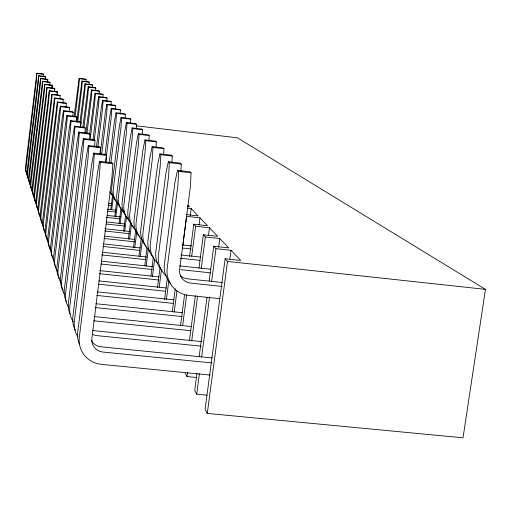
<?xml version="1.0" encoding="UTF-8"?>
<svg xmlns="http://www.w3.org/2000/svg" width="511" height="511" viewBox="0 0 511 511"><rect width="100%" height="100%" fill="white"/><g stroke="black" fill="none" stroke-linecap="round" stroke-linejoin="round"><path stroke-width="0.77" d="M170.923 283.79A24.867 24.304 -38.1 0 1 164.401 263.976L174.915 182.459L177.521 170.335L189.9 171.76L191.082 172.814L190.367 186.866L179.636 269.412A12.603 12.315 -38.2 0 0 190.418 283.088L222.125 286.454M177.521 170.335L178.639 171.377L177.885 185.442L167.206 268.077A25.211 24.63 -38.2 0 0 188.808 295.409L219.698 298.66M180.888 171.185L181.264 164.082L180.185 163.118L168.33 161.744L165.877 173.395L155.861 251.489A23.806 23.308 -37.9 0 0 162.121 270.479M168.33 161.744L169.352 162.696L168.598 176.123L158.429 255.245A24.126 23.608 -38 0 0 166.471 276.074M171.926 162.108L172.264 156.072L171.268 155.191L159.892 153.862L157.586 165.072L148.018 240.017A22.835 22.395 -37.7 0 0 154.041 258.259M163.622 154.852L163.98 148.701L163.06 147.883L152.125 146.606L149.947 157.407L140.793 229.452A21.941 21.551 -37.5 0 0 146.108 246.474M155.996 147.404L156.321 141.892L155.478 141.138L144.952 139.899L142.888 150.323L134.112 219.679A21.117 20.766 -37.2 0 0 139.905 236.785M159.892 153.862L160.837 154.737L160.084 167.576L150.381 243.472A23.129 22.669 -37.8 0 0 157.548 262.973M152.125 146.606L152.993 147.417L152.252 159.719L142.971 232.639A22.209 21.807 -37.6 0 0 149.87 251.386M144.952 139.899L145.756 140.653L145.015 152.463L136.13 222.63A21.366 21.002 -37.3 0 0 141.988 239.934M148.912 140.883L149.238 135.587L148.446 134.885L138.309 133.69L136.341 143.757L127.916 210.621A20.351 20.031 -36.9 0 0 133.512 227.12M138.309 133.69L139.049 134.387L138.321 145.737L129.788 213.355A20.581 20.255 -37 0 0 135.447 230.039M142.352 134.412L142.652 129.73L141.917 129.079L132.132 127.916L130.26 137.651L122.155 202.196A19.635 19.354 -36.6 0 0 127.565 218.133M132.132 127.916L132.822 128.561L132.1 139.497L123.898 204.745A19.852 19.559 -36.7 0 0 129.366 220.848M136.22 128.791L136.514 124.275L135.837 123.662L126.377 122.538L124.595 131.966L116.789 194.34A18.971 18.715 -36.3 0 0 120.628 208.181M125.176 118.194L125.431 114.413L124.831 113.876L115.971 112.816L114.343 121.682L109.233 162.754M126.377 122.538L127.022 123.145L126.313 133.69L118.411 196.716A19.169 18.913 -36.4 0 0 124.211 212.78M130.529 123.094L130.79 119.178L130.152 118.609L120.998 117.517L119.299 126.651L111.768 187.007A18.351 18.121 -36 0 0 116.527 201.596M120.13 113.908L120.404 109.942L119.842 109.437L111.251 108.409L109.693 117.013L105.011 154.795M120.998 117.517L121.605 118.079L120.903 128.261L113.289 189.23A18.537 18.307 -36.1 0 0 119.242 205.077M115.467 108.811L115.684 105.739L115.154 105.266L106.818 104.263L105.323 112.624L100.169 154.265M79.55 344.657A24.956 24.298 -25.3 0 1 77.742 332.163L97.352 173.587L99.562 161.329L112.107 162.779L112.886 163.788L111.896 177.898L91.871 338.486A12.654 12.315 -25.5 0 0 102.839 352.047L211.905 362.919M115.971 112.816L116.54 113.346L115.844 123.189L110.944 162.543M106.812 101.21L107.042 98.055L106.575 97.633L98.706 96.688L97.32 104.595L92.964 140.001M106.818 104.263L107.323 104.736L106.646 113.959L101.715 153.83M105.892 162.524L106.409 155.395L105.694 154.469L93.692 153.076L91.603 164.842L72.888 316.75A23.896 23.308 -24.8 0 0 75.283 330.1M111.021 104.761L111.238 101.785L110.74 101.338L102.647 100.367L101.204 108.498L96.458 146.989M111.251 108.409L111.788 108.907L111.104 118.431L105.656 162.319M102.858 97.595L103.081 94.529L102.641 94.133L94.989 93.206L89.578 134.061M102.647 100.367L103.113 100.808L102.456 109.75L97.825 147.245M100.022 153.76L100.469 147.698L99.817 146.849L88.301 145.507L86.327 156.826L68.429 302.601A22.918 22.388 -24.2 0 0 70.103 314.105M99.562 161.329L100.277 162.332L99.243 176.455L79.339 337.222A25.307 24.624 -25.5 0 0 101.293 364.33L210.149 375.068M94.989 93.206L95.41 93.602L94.765 102.034L90.14 139.656M95.563 90.939L95.787 88.039L95.385 87.681L88.128 86.8L82.846 127.111M94.599 146.018L95.008 140.621L94.401 139.835L83.344 138.538L81.473 149.442L64.322 289.558A22.018 21.539 -23.7 0 0 66.539 301.892M93.692 153.076L94.343 153.996L93.334 167.474L74.351 321.387A24.215 23.602 -25 0 0 77.947 336.921M99.166 93.43L99.338 91.194L98.917 90.824L91.469 89.917L85.778 133.333M98.706 96.688L99.153 97.103L98.502 105.783L94.267 140.18M83.344 138.538L83.9 139.318L82.935 151.665L65.561 293.493A22.292 21.794 -23.8 0 0 68.506 307.22M84.883 133.352L85.292 128.031L84.775 127.36L74.523 126.153L72.83 136.303L57.002 266.333A20.421 20.025 -22.4 0 0 59.519 278.616M88.128 86.8L88.505 87.151L87.886 95.129L83.913 127.59M89.035 84.462L89.214 82.194L88.857 81.869L81.952 81.032L76.669 121.784M91.469 89.917L91.865 90.287L91.233 98.489L86.985 133.122M92.236 87.368L92.414 85.037L92.037 84.705L84.96 83.842L79.991 121.861M88.301 145.507L88.901 146.35L87.918 159.24L69.771 306.862A23.212 22.663 -24.4 0 0 73.233 321.77M89.54 139.612L89.962 134.086L89.406 133.358L78.764 132.106L76.982 142.62L60.528 277.505A21.187 20.753 -23.1 0 0 63.128 290.242M81.952 81.032L82.297 81.345L81.69 88.914L77.64 122.161M78.764 132.106L79.275 132.828L78.336 144.683L61.671 281.146A21.443 20.996 -23.3 0 0 64.303 294.029M80.585 127.118L80.962 122.416L80.476 121.79L70.588 120.615L68.966 130.433L53.732 255.941A19.699 19.341 -21.8 0 0 55.808 267.17M84.96 83.842L85.318 84.174L84.711 91.942L80.495 126.466M85.995 81.696L86.167 79.48L85.822 79.173L79.09 78.355L74.165 116.38M72.837 116.227L73.156 112.299L72.734 111.756L63.498 110.657L62.01 119.861L47.83 237.206A18.409 18.109 -20.4 0 0 50.276 248.608M74.523 126.153L75.002 126.817L74.082 138.213L58.069 269.706A20.651 20.248 -22.6 0 0 61.007 282.781M79.09 78.355L79.416 78.656L78.822 86.033L75.091 116.693M76.561 121.714L76.925 117.185L76.471 116.604L66.922 115.467L65.37 124.965L50.678 246.257A19.035 18.709 -21.1 0 0 52.69 257.116M65.996 107.431L66.321 103.452L65.957 102.973L57.289 101.932L42.656 220.784A17.278 17.029 -18.8 0 0 44.585 230.851M66.922 115.467L67.331 116.042L66.456 126.619L51.605 249.189A19.233 18.901 -21.3 0 0 53.629 260.156M69.317 111.526L69.63 107.732L69.234 107.221L60.292 106.154L58.867 115.084L45.16 228.736A17.828 17.553 -19.6 0 0 47.153 239.116M70.588 120.615L71.029 121.241L70.135 132.208L54.722 259.083A19.916 19.552 -22 0 0 57.175 271.073M60.043 98.629L59.972 95.218L51.809 94.235L38.082 206.265A16.275 16.065 -17.1 0 0 39.903 215.763M60.292 106.154L60.649 106.658L59.819 116.527L45.971 231.304A18 17.719 -19.9 0 0 47.977 241.78M62.898 103.279L63.217 99.428L62.872 98.981L54.466 97.965L40.299 213.311A16.761 16.531 -18 0 0 42.177 223.083M63.498 110.657L63.881 111.194L63.025 121.407L48.692 239.953A18.6 18.294 -20.6 0 0 50.768 250.767M54.677 91.776L54.651 88.32L46.935 87.387L34.013 193.343A15.387 15.202 -15.3 0 0 35.866 202.56M54.466 97.965L54.786 98.412L53.987 107.668L41.014 215.578A16.92 16.684 -18.3 0 0 42.905 225.44M57.27 95.238L57.232 91.673L49.305 90.715L35.987 199.622A15.815 15.624 -16.2 0 0 38.101 209.453M57.289 101.932L57.628 102.411L56.81 111.96L43.416 223.198A17.444 17.189 -19.1 0 0 45.741 234.012M49.893 85.394L49.886 82.15L42.573 81.262L30.36 181.763A14.589 14.429 -13.3 0 0 32.519 191.159M49.305 90.715L48.82 99.817L36.626 201.641A15.956 15.758 -16.5 0 0 38.414 210.954M52.218 88.499L52.205 85.152L44.693 84.245L32.136 187.396A14.972 14.806 -14.3 0 0 33.943 196.377M51.809 94.235L52.109 94.656L51.33 103.624L38.753 208.405A16.422 16.205 -17.4 0 0 40.593 217.986M42.573 81.262L42.1 89.597L30.903 183.481A14.704 14.544 -13.6 0 0 32.678 192.296M43.639 76.529L43.614 74.018L36.83 73.188L25.55 166.49A13.535 13.407 -10 0 0 27.192 174.615M44.693 84.245L44.214 92.817L32.71 189.204A15.1 14.928 -14.6 0 0 34.94 198.932M45.632 79.173L45.6 76.593L38.651 75.743L27.077 171.326A13.867 13.733 -11.1 0 0 28.75 179.648M46.935 87.387L46.456 96.221L34.614 195.253A15.515 15.33 -15.6 0 0 36.351 204.311M47.727 81.958L47.689 79.301L40.561 78.432L28.68 176.41A14.219 14.072 -12.2 0 0 30.398 184.944M36.83 73.188L36.358 80.872L26.016 167.959A13.637 13.503 -10.4 0 0 27.664 176.148M38.651 75.743L38.178 83.638L27.562 172.878A13.976 13.835 -11.5 0 0 29.255 181.264M40.561 78.432L40.088 86.538L29.191 178.039A14.334 14.18 -12.6 0 0 30.922 186.636M110.74 209.778L112.612 194.793M111.711 209.695L113.378 196.339M114.828 216.191L116.706 201.193M115.742 216.971L117.517 202.803M119.044 223.773L121.03 207.945M120.104 223.837L121.893 209.631M123.585 231.17L125.674 214.62M124.703 231.323L126.485 217.169M128.402 239.014L130.592 221.71M129.602 239.059L131.602 223.237M133.448 247.937L135.651 230.512M134.783 247.49L136.788 231.675M138.966 256.209L141.266 238.107M140.269 256.675L142.371 240.157M144.773 265.663L147.091 247.496M146.152 266.25L148.375 248.883M150.949 275.959L153.377 257.039M152.419 276.681L154.641 259.339M157.465 287.763L160.103 267.253M159.234 287.061L161.47 269.699M164.574 299.58L167.333 278.214M166.42 299.242L168.866 280.354M172.303 311.684L175.279 288.76M174.187 312.119L176.972 290.746M182.842 245.631L186.649 216.338L199.98 217.827L207.523 225.728L193.778 224.201L189.562 256.477M190.252 215.738L191.178 208.616L187.403 208.194M180.511 325.763L184.624 294.266M182.638 325.635L186.656 294.873M191.714 256.222L195.63 226.245L193.778 224.201M199.047 224.942L199.98 217.827M189.434 340.773L195.355 295.677M198.996 267.994L203.359 234.766L217.667 236.344L209.491 227.785L195.63 226.245M196.805 377.52L187.013 376.556L187.531 372.615M191.682 341.073L197.591 296.125M201.225 268.524L205.371 236.983L203.359 234.766M208.45 235.66L209.491 227.785M196.99 373.19L194.697 390.538L196.703 394.185L206.91 395.175M199.181 356.633L207 297.498M209.184 280.941L213.77 246.251L228.692 247.88L219.8 238.573L205.371 236.983M196.703 394.185L199.424 373.624M201.621 357.017L209.58 296.91M211.567 281.88L215.968 248.665L213.77 246.251M218.651 247.235L219.8 238.573M215.968 248.665L231.01 250.307L240.713 260.463L225.134 258.777L205.083 409.426L207.274 413.412L463.017 437.812L485.45 289.36L237.436 137.823L136.277 125.808M207.274 413.412L227.529 261.415L225.134 258.777M229.848 259L231.01 250.307M47.248 82.175L47.466 80.738M51.854 87.419L52.205 85.152M54.409 89.872L54.651 88.32M57.008 93.117L57.232 91.673M212.084 357.924L100.922 346.797A12.481 12.149 -25.3 0 1 91.335 340.352M94.503 316.609L191.306 326.535M93.737 320.787L190.469 330.668M201.73 341.616L95.097 330.809A11.945 11.651 -24.8 0 1 92.836 330.355M201.155 346.151L96.847 335.618A12.111 11.804 -25 0 1 92.363 334.245M95.857 303.726L182.663 312.726M95.027 307.565L182.274 316.577M99.006 280.89L166.369 288M98.623 284.212L165.743 291.283M97.684 291.89L173.766 299.855M96.643 295.415L173.312 303.413M179.38 265.873L210.724 269.246M101.715 261.178L152.438 266.621M180.67 269.642L210.832 272.88M101.063 264.027L152.31 269.508M222.215 282.513L187.307 278.795A12.43 12.149 -38.1 0 1 180.191 275.48M99.69 270.606L158.832 276.905M99.383 273.704L158.71 280.002M104.57 236.146L134.572 239.429M182.983 245.005L191.593 245.951M103.937 238.477L134.751 241.837M182.504 248.027L191.216 248.972M103.842 243.977L140.34 247.944M102.941 246.43L139.969 250.447M180.92 254.97L200.625 257.11M227.529 261.415L485.45 289.36M180.364 258.247L200.005 260.367M102.232 252.23L146.593 257.02M101.753 254.906L146.197 259.697M106.179 217.303L119.644 218.797M106.39 221.921L124.62 223.933M106.39 224.048L124.614 226.06M104.729 228.736L129.909 231.502M104.812 230.998L129.213 233.674M187.243 206.604L189.498 206.853L187.876 205.16M108.428 203.416L111.577 203.768M108.211 205.186L111.36 205.537M186.489 214.626L198.166 215.929L191.178 208.616M107.355 209.197L116.003 210.162M107.783 211.139L115.71 212.02M107.042 215.393L120.519 216.894M94.343 153.996L106.409 155.395M169.352 162.696L181.264 164.082M100.277 162.332L112.886 163.788M178.639 171.377L191.082 172.814M79.275 132.828L89.962 134.086M145.756 140.653L156.321 141.892M83.9 139.318L95.008 140.621M152.993 147.417L163.98 148.701M88.901 146.35L100.469 147.698M160.837 154.737L172.264 156.072M63.881 111.194L73.156 112.299M121.605 118.079L130.79 119.178M67.331 116.042L76.925 117.185M127.022 123.145L136.514 124.275M71.029 121.241L80.962 122.416M132.822 128.561L142.652 129.73M75.002 126.817L85.292 128.031M139.049 134.387L149.238 135.587M47.204 87.764L54.939 88.703M95.41 93.602L103.081 94.529M49.586 91.111L57.545 92.069M99.153 97.103L107.042 98.055M52.109 94.656L60.298 95.64M103.113 100.808L111.238 101.785M54.786 98.412L63.217 99.428M107.323 104.736L115.684 105.739M57.628 102.411L66.321 103.452M111.788 108.907L120.404 109.942M60.649 106.658L69.63 107.732M116.54 113.346L125.431 114.413M37.035 73.482L43.837 74.312M79.416 78.656L86.167 79.48M38.868 76.05L45.837 76.899M82.297 81.345L89.214 82.194M40.791 78.751L47.938 79.627M85.318 84.174L92.414 85.037M42.815 81.6L50.148 82.488M88.505 87.151L95.787 88.039M44.949 84.596L52.48 85.509M91.865 90.287L99.338 91.194M185.174 373.209L187.013 376.556M124.141 211.58A18.971 18.715 -36.3 0 1 123.049 210.711M113.378 195.841A17.764 17.566 -35.6 0 1 109.788 191.874M114.266 197.572A17.942 17.732 -35.7 0 1 110.095 192.04"/></g></svg>
